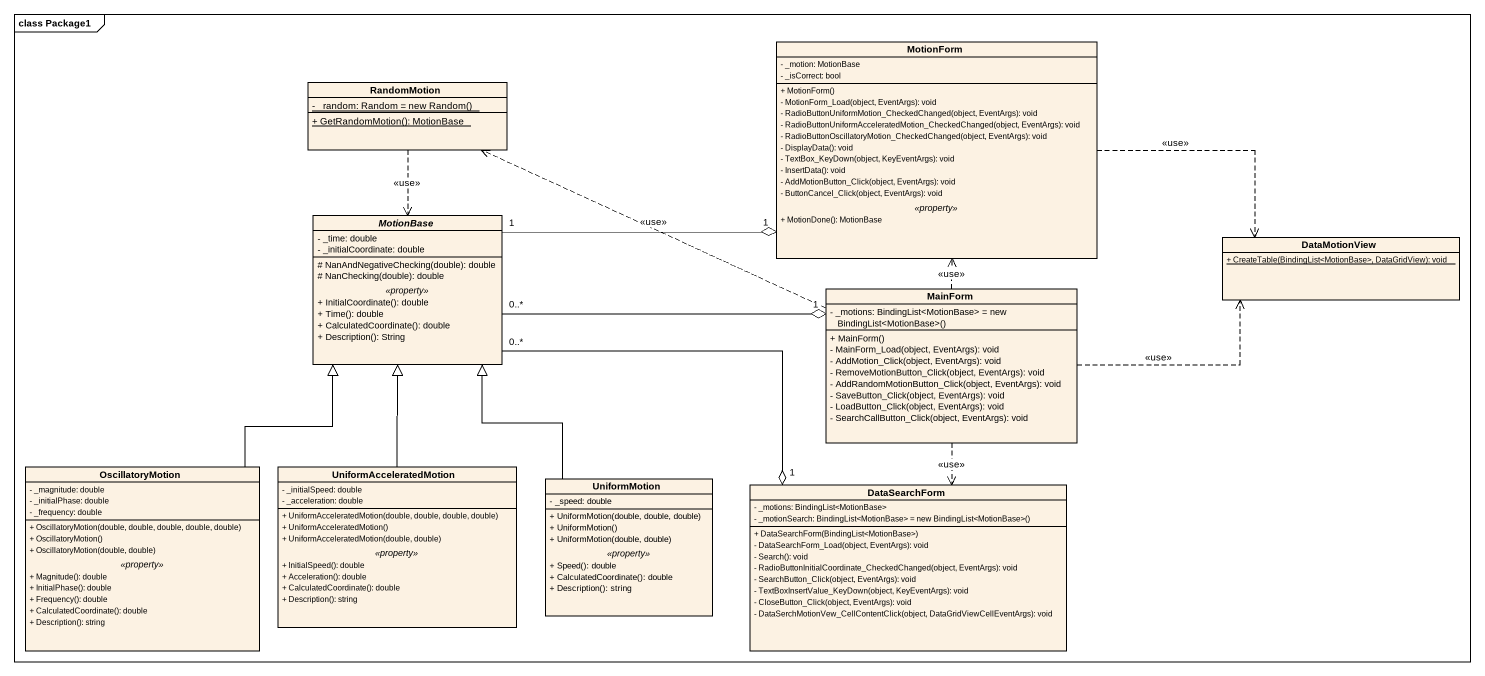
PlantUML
@startuml
mainframe class Package1
hide circle
hide empty members
skinparam classAttributeIconSize 0
class MotionForm {
  - _motion: MotionBase
  - _isCorrect: bool
  --
  + MotionForm()
  - MotionForm_Load(object, EventArgs): void
  - RadioButtonUniformMotion_CheckedChanged(object, EventArgs): void
  - RadioButtonUniformAcceleratedMotion_CheckedChanged(object, EventArgs): void
  - RadioButtonOscillatoryMotion_CheckedChanged(object, EventArgs): void
  - DisplayData(): void
  - TextBox_KeyDown(object, KeyEventArgs): void
  - InsertData(): void
  - AddMotionButton_Click(object, EventArgs): void
  - ButtonCancel_Click(object, EventArgs): void
  .. <<property>> ..
  + MotionDone(): MotionBase
}
class RandomMotion {
  {static} {field} - _random: Random = new Random()
  {static} + GetRandomMotion(): MotionBase
}
abstract class MotionBase {
  - _time: double
  - _initialCoordinate: double
  --
  # NanAndNegativeChecking(double): double
  # NanChecking(double): double
  .. <<property>> ..
  + InitialCoordinate(): double
  + Time(): double
  + CalculatedCoordinate(): double
  + Description(): String
}
class DataMotionView {
  {static} + CreateTable(BindingList<MotionBase>, DataGridView): void
}
class MainForm {
  {field} - _motions: BindingList<MotionBase> = new BindingList<MotionBase>()
  + MainForm()
  - MainForm_Load(object, EventArgs): void
  - AddMotion_Click(object, EventArgs): void
  - RemoveMotionButton_Click(object, EventArgs): void
  - AddRandomMotionButton_Click(object, EventArgs): void
  - SaveButton_Click(object, EventArgs): void
  - LoadButton_Click(object, EventArgs): void
  - SearchCallButton_Click(object, EventArgs): void
}
class OscillatoryMotion {
  - _magnitude: double
  - _initialPhase: double
  - _frequency: double
  --
  + OscillatoryMotion(double, double, double, double, double)
  + OscillatoryMotion()
  + OscillatoryMotion(double, double)
  .. <<property>> ..
  + Magnitude(): double
  + InitialPhase(): double
  + Frequency(): double
  + CalculatedCoordinate(): double
  + Description(): string
}
class UniformAcceleratedMotion {
  - _initialSpeed: double
  - _acceleration: double
  --
  + UniformAcceleratedMotion(double, double, double, double)
  + UniformAcceleratedMotion()
  + UniformAcceleratedMotion(double, double)
  .. <<property>> ..
  + InitialSpeed(): double
  + Acceleration(): double
  + CalculatedCoordinate(): double
  + Description(): string
}
class UniformMotion {
  - _speed: double
  --
  + UniformMotion(double, double, double)
  + UniformMotion()
  + UniformMotion(double, double)
  .. <<property>> ..
  + Speed(): double
  + CalculatedCoordinate(): double
  + Description(): string
}
class DataSearchForm {
  - _motions: BindingList<MotionBase>
  {field} - _motionSearch: BindingList<MotionBase> = new BindingList<MotionBase>()
  + DataSearchForm(BindingList<MotionBase>)
  - DataSearchForm_Load(object, EventArgs): void
  - Search(): void
  - RadioButtonInitialCoordinate_CheckedChanged(object, EventArgs): void
  - SearchButton_Click(object, EventArgs): void
  - TextBoxInsertValue_KeyDown(object, KeyEventArgs): void
  - CloseButton_Click(object, EventArgs): void
  - DataSerchMotionVew_CellContentClick(object, DataGridViewCellEventArgs): void
}
MotionForm .right.> DataMotionView : <<use>>
RandomMotion ..> MotionBase : <<use>>
MotionBase "1" -right-o "1" MotionForm
MotionBase "0..*" -right-o "1" MainForm
MotionBase "0..*" -right-o "1" DataSearchForm
MainForm .up.> MotionForm : <<use>>
MainForm .left.> RandomMotion : <<use>>
MainForm .right.> DataMotionView : <<use>>
MainForm ..> DataSearchForm : <<use>>
OscillatoryMotion -up-|> MotionBase
UniformAcceleratedMotion -up-|> MotionBase
UniformMotion -up-|> MotionBase
@enduml
